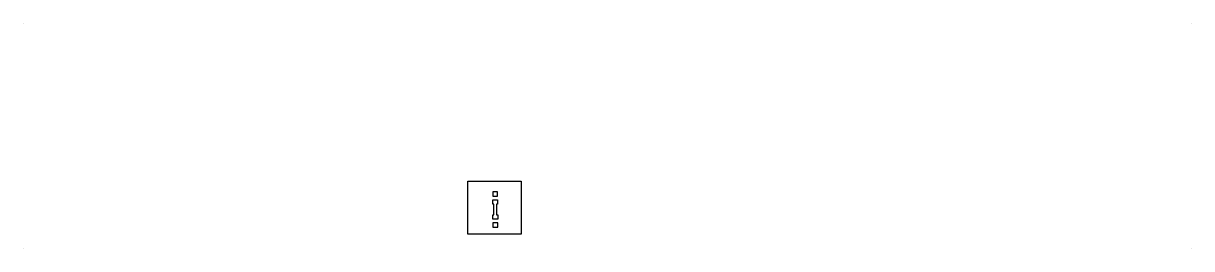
# Model space of a CAD drawing. Extents: x 0 to 220, y 0 to 42.
import ezdxf

# ---------------------------------------------------------------- set-up
doc = ezdxf.new("R2010")
doc.units = 0
doc.layers.get('0').update_dxf_attribs({"linetype": 'CONTINUOUS'})
doc.layers.add('MECHANICAL30', color=56, linetype='CONTINUOUS')

msp = doc.modelspace()

# ---------------------------------------------------------------- linework, layer by layer
for points in [[(83.54, 12.69), (93.54, 12.69), (93.54, 2.69), (83.54, 2.69)], [(88.24, 10.64), (88.24, 9.84), (89.14, 9.84), (89.14, 10.64)], [(88.94, 8.34), (88.94, 6.31), (89.16, 6.31), (89.16, 5.51), (88.26, 5.51), (88.26, 6.31), (88.44, 6.31), (88.44, 8.34), (88.24, 8.34), (88.24, 9.14), (89.14, 9.14), (89.14, 8.34)], [(88.26, 4.81), (88.26, 4.01), (89.16, 4.01), (89.16, 4.81)]]:
    msp.add_lwpolyline(points, close=True)
at = {"layer": 'MECHANICAL30'}
for points in [[(0.02, 42.3, 1), (-0.02, 42.3, 1)], [(219.62, 42.3, 1), (219.58, 42.3, 1)], [(0.02, 0, 1), (-0.02, 0, 1)], [(219.62, 0, 1), (219.58, 0, 1)]]:
    msp.add_lwpolyline(points, format="xyb", close=True, dxfattribs=at)
for centre, start, end in [((0, 42.3), 0, 180), ((0, 42.3), 180, 0), ((219.6, 42.3), 0, 180), ((219.6, 42.3), 180, 0), ((0, 0), 0, 180), ((0, 0), 180, 0), ((219.6, 0), 0, 180), ((219.6, 0), 180, 0)]:
    msp.add_arc(centre, 0.025, start, end, dxfattribs=at)

doc.saveas('drawing.dxf')
